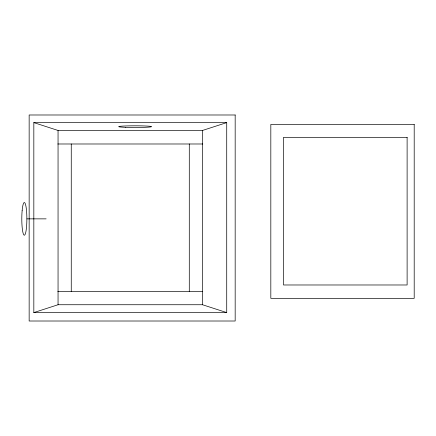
<?xml version="1.0" encoding="UTF-8"?>
<svg xmlns="http://www.w3.org/2000/svg" width="436" height="436" viewBox="0 0 436 436"><rect width="100%" height="100%" fill="white"/><g stroke="black" fill="none" stroke-linecap="round" stroke-linejoin="round"><path stroke-width="0.65" d="M33.828 122.614L58.053 130.462L202.5 130.462L226.72 122.614L226.72 312.585L33.828 312.585L33.828 122.614L226.72 122.614M33.828 312.585L58.053 304.737L202.5 304.737L226.72 312.585M57.803 143.989L202.745 143.989M26.978 218.861L46.134 218.861M57.803 291.651L202.745 291.651M202.5 130.462L202.5 304.737M189.289 143.989L189.289 291.651M71.259 143.989L71.259 291.651M58.053 130.462L58.053 304.737M235.173 114.99L29.152 114.99L29.152 321.01L235.173 321.01L235.173 114.99M414.2 124.418L270.821 124.418L270.821 298.338L414.2 298.338L414.2 124.418M407.115 137.335L283.504 137.335L283.504 284.981L407.115 284.981L407.115 137.335M125.601 127.317A16.35 0.828 0 0 0 151.434 126.729A16.35 0.828 0 0 0 128.462 125.884A16.35 0.828 0 0 0 125.601 127.317M22.138 210.681A16.35 2.534 90 0 0 24.334 235.211A16.35 2.534 90 0 0 26.525 210.681A16.35 2.534 90 0 0 22.138 210.681"/></g></svg>
